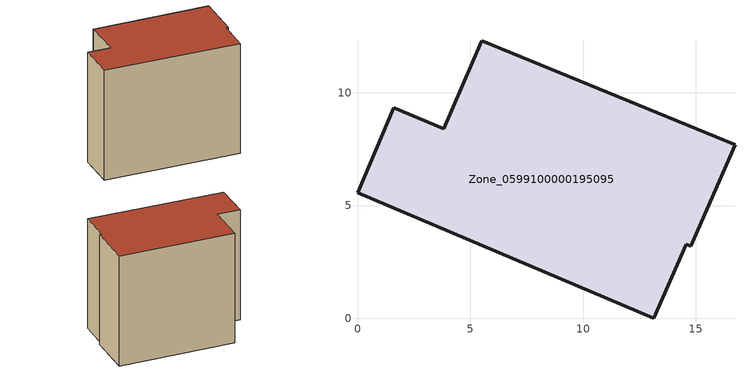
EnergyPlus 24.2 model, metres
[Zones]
Zone_0599100000195095
 floor ground (C_G): 13.13,0 0,5.56 1.62,9.34 3.83,8.4 5.5,12.31 16.74,7.69 14.78,3.19 14.57,3.29 z0
 wall outside (C_F): 0,5.56 13.13,0 14.57,3.29 14.78,3.19 16.74,7.69 5.5,12.31 3.83,8.4 1.62,9.34 0,5.56 z0:11.87
 roof outside (C_R): 13.13,0 14.57,3.29 14.78,3.19 16.74,7.69 5.5,12.31 3.83,8.4 1.62,9.34 0,5.56 z11.87
[BUILDING]
Pand.0599100000195095: North Axis=0; Terrain=City; Loads Convergence Tolerance Value=0.04; Temperature Convergence Tolerance Value=0.4; Solar Distribution=FullExterior; Maximum Number of Warmup Days=25; Minimum Number of Warmup Days=1
[Site:Location]
Rotterdam.The.Hague.AP_ZH_NLD Design_Conditions: Latitude=51.96; Longitude=4.45; Time Zone=1; Elevation=-4.5
[SITE:GROUNDTEMPERATURE:BUILDINGSURFACE]
18, 18, 18, 18, 18, 18, 18, 18, 18, 18, 18, 18
[MATERIAL] Thermal Absorptance=0.9; Solar Absorptance=0.7; Visible Absorptance=0.7
Name | Roughness | Thickness | Conductivity | Density | Specific Heat
G.TI.1946 | MediumSmooth | 0.15 | 1 | 540 | 1210
F.TI.1946 | Rough | 0.3 | 0.857143 | 1920 | 840
R.TI.1946 | MediumRough | 0.2 | 0.1 | 1500 | 1000
[CONSTRUCTION]
C_G: G.TI.1946
C_F: F.TI.1946
C_R: R.TI.1946
[ZONE]
Zone_0599100000195095: Type=1; Multiplier=1; Ceiling Height=Autocalculate; Volume=Autocalculate; Floor Area=autocalculate; Part of Total Floor Area=Yes
[ZONEINFILTRATION:DESIGNFLOWRATE]
Infil_Zone_0599100000195095: Zone or ZoneList or Space or SpaceList=Zone_0599100000195095; Schedule=AlwaysOn; Design Flow Rate Calculation Method=Flow/Area; Flow Rate per Floor Area=0.003; Constant Term Coefficient=1; Temperature Term Coefficient=0; Velocity Term Coefficient=0; Velocity Squared Term Coefficient=0
[HVACTEMPLATE:ZONE:IDEALLOADSAIRSYSTEM]
Zone_0599100000195095: Maximum Heating Supply Air Temperature=50; Minimum Cooling Supply Air Temperature=13; Maximum Heating Supply Air Humidity Ratio=0.0156; Minimum Cooling Supply Air Humidity Ratio=0.0077; Heating Limit=NoLimit; Cooling Limit=NoLimit; Dehumidification Control Type=ConstantSensibleHeatRatio; Cooling Sensible Heat Ratio=0.7; Dehumidification Setpoint=60; Humidification Control Type=None; Humidification Setpoint=30; Outdoor Air Method=None; Outdoor Air Flow Rate per Person=0.00944; Outdoor Air Flow Rate per Zone Floor Area=0; Outdoor Air Flow Rate per Zone=0; Demand Controlled Ventilation Type=None; Outdoor Air Economizer Type=NoEconomizer; Heat Recovery Type=None; Sensible Heat Recovery Effectiveness=0.7; Latent Heat Recovery Effectiveness=0.65
[ZONECONTROL:THERMOSTAT]
ThermostatControl_Zone_0599100000195095: Zone or ZoneList=Zone_0599100000195095; Control Type Schedule=DualSetpointControlType; Control 1=Thermostat_Zone_0599100000195095; Temperature Difference Between Cutout And Setpoint=0
[THERMOSTATSETPOINT:DUALSETPOINT]
Thermostat_Zone_0599100000195095: Heating Setpoint Temperature Schedule=HeatingSetpoint_Zone_0599100000195095; Cooling Setpoint Temperature Schedule=CoolingSetpoint_Zone_0599100000195095
[SCHEDULE:COMPACT]
HeatingSetpoint_Zone_0599100000195095: Through: 12/31, For: AllDays, Until: 24:00, 21
CoolingSetpoint_Zone_0599100000195095: Through: 12/31, For: AllDays, Until: 24:00, 24
DualSetpointControlType: Through: 12/31, For: AllDays, Until: 24:00, 4
AlwaysOn: Through: 12/31, For: AllDays, Until: 24:00, 1
